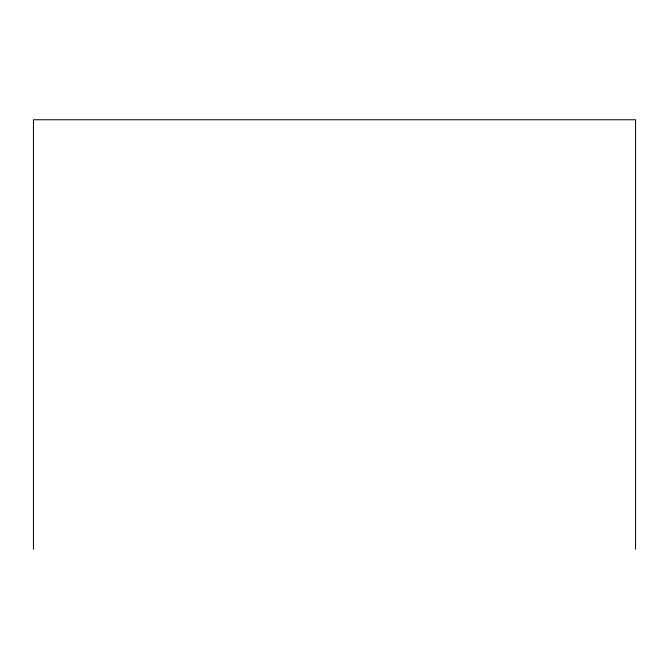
<?xml version="1.0" encoding="UTF-8"?>
<svg xmlns="http://www.w3.org/2000/svg" width="669" height="669" viewBox="0 0 669 669"><rect width="100%" height="100%" fill="white"/><g stroke="black" fill="none" stroke-linecap="round" stroke-linejoin="round"><path stroke-width="1" d="M635.55 549.249L635.55 119.751L33.45 119.751L33.45 549.249"/></g></svg>
